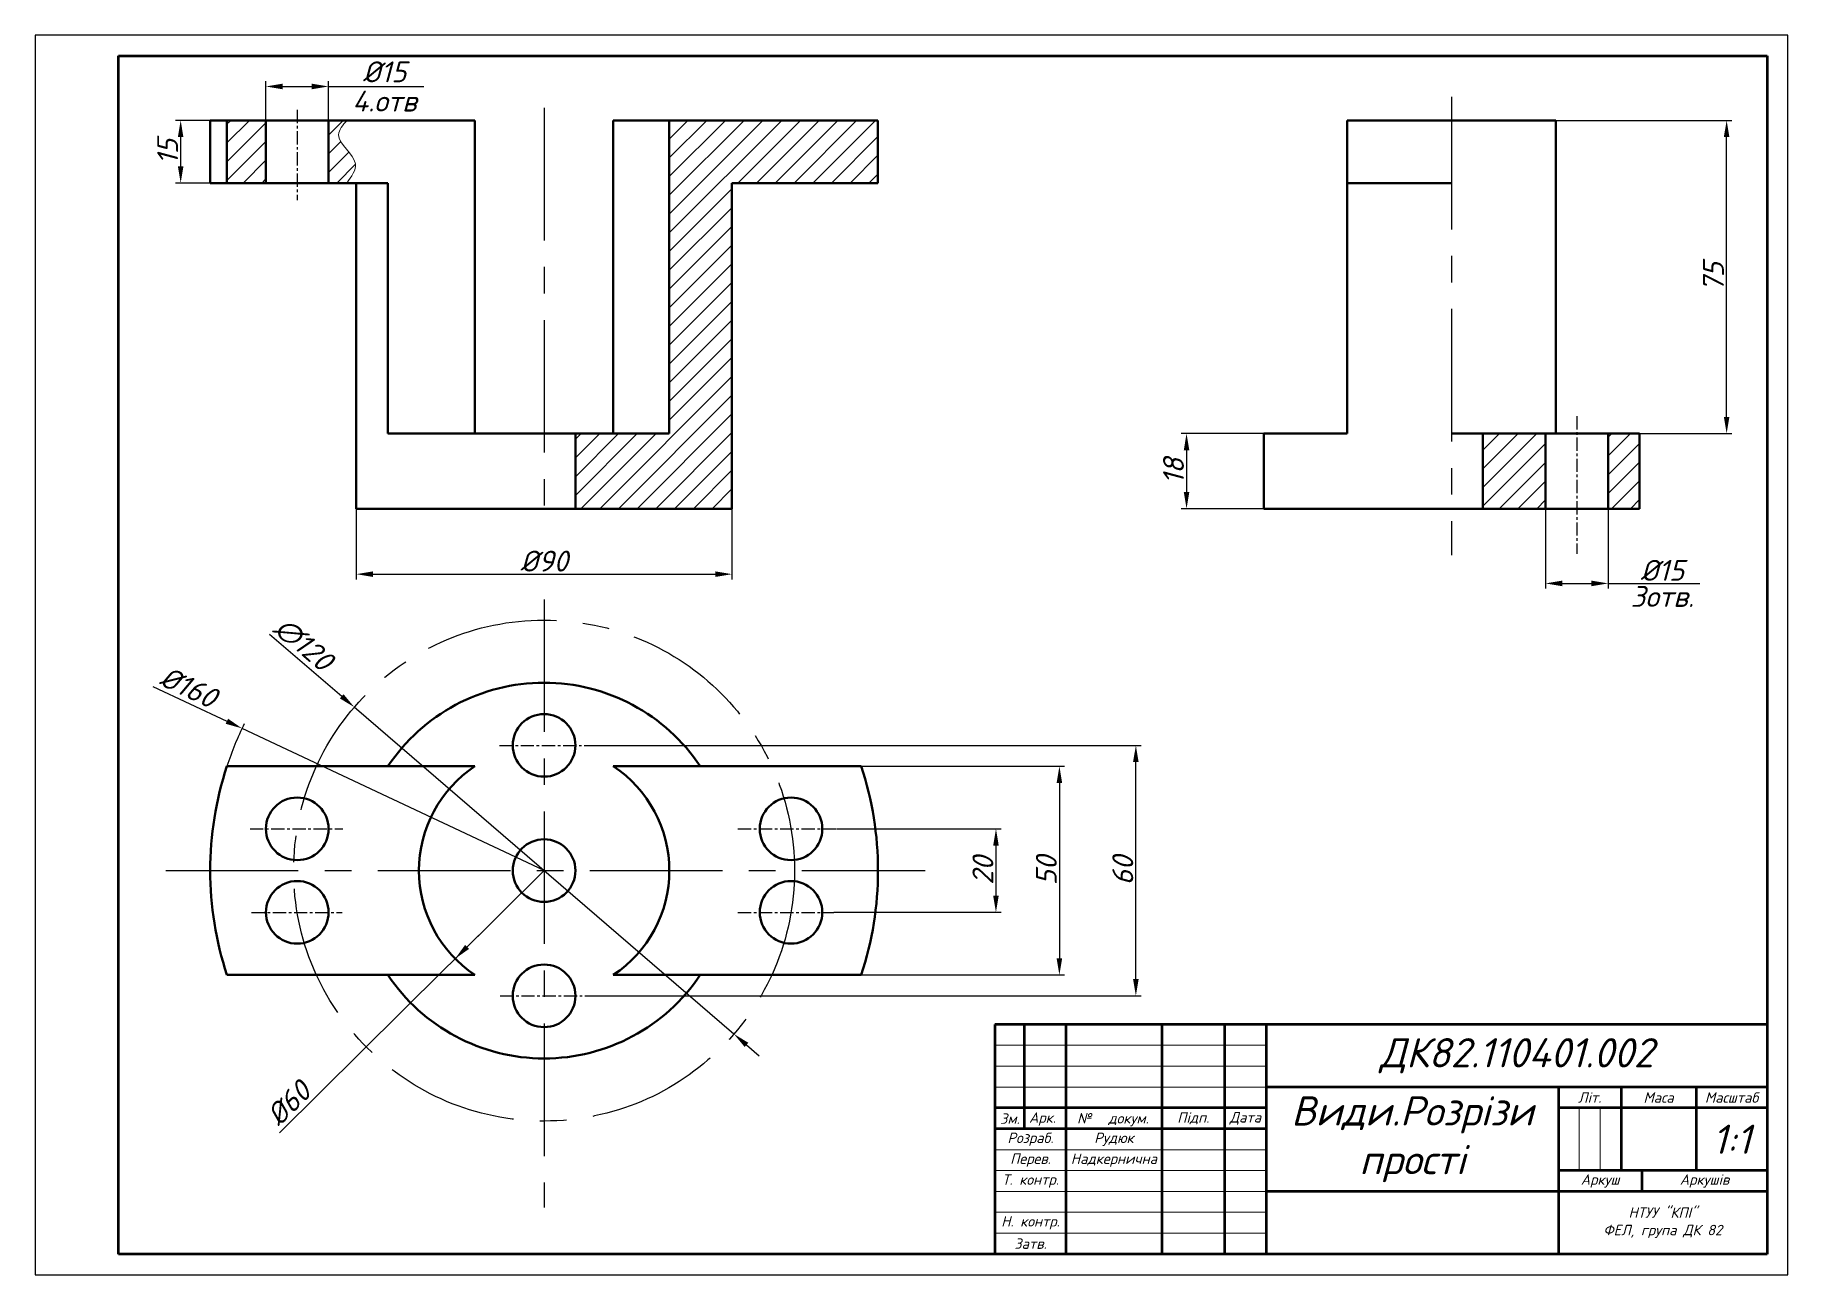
# Model space of a CAD drawing. Header units: millimetres. Extents: x 126 to 546, y 76 to 373.
import ezdxf

# ---------------------------------------------------------------- set-up
doc = ezdxf.new("R2010")
doc.units = ezdxf.units.MM
doc.linetypes.add('осевая', pattern=[50.8, 31.75, -6.35, 6.35, -6.35])
doc.layers.get('0').update_dxf_attribs({"color": 250})
doc.layers.get('Defpoints').update_dxf_attribs({"color": 250})
for name, color, linetype, lineweight in [('основная', 250, 'Continuous', 50), ('Основные линии', 250, 'Continuous', 53), ('Тонкие линии', 250, 'Continuous', 15), ('штрих', 250, 'Continuous', 5)]:
    doc.layers.add(name, color=color, linetype=linetype, lineweight=lineweight)
for name, color, linetype in [('ось', 250, 'осевая'), ('размеры', 250, 'Continuous'), ('текст', 250, 'Continuous')]:
    doc.layers.add(name, color=color, linetype=linetype)
doc.styles.add('ГОСТ', font='isocpeui.ttf')
doc.styles.add('ГОСТ великий', font='isocpeui.ttf', dxfattribs={"height": 7})
doc.dimstyles.new('ГОСТ', dxfattribs={"dimtxt": 5, "dimasz": 4, "dimexe": 1.25, "dimexo": 0, "dimgap": 1, "dimtad": 1, "dimtxsty": 'ГОСТ', "dimcen": 2.5, "dimadec": 0, "dimazin": 0, "dimtfac": 1, "dimtmove": 0, "dimatfit": 3, "dimfxl": 1, "dimarcsym": 0})
doc.dimstyles.new('Копия ГОСТ', dxfattribs={"dimtxt": 5, "dimasz": 4, "dimexe": 1.25, "dimexo": 0, "dimtad": 1, "dimtxsty": 'ГОСТ', "dimcen": 2.5, "dimadec": 0, "dimazin": 0, "dimtfac": 1, "dimtmove": 0, "dimatfit": 3, "dimfxl": 1, "dimarcsym": 0})

# ---------------------------------------------------------------- blocks, each defined once
blk = doc.blocks.new('*D1')
at = {"layer": 'Defpoints', "color": 0, "transparency": 16777216}
for p in [(317.97, 182.75), (317.38, 162.75), (356.2, 162.75)]:
    blk.add_point(p, dxfattribs=at)
at = {"layer": 'размеры', "color": 0, "lineweight": -2, "transparency": 16777216}
for p, q in [((317.97, 182.75), (357.45, 182.75)), ((356.2, 178.75), (356.2, 166.75)), ((317.38, 162.75), (357.45, 162.75))]:
    blk.add_line(p, q, dxfattribs=at)
at = {"layer": 'размеры', "color": 0, "transparency": 16777216}
for points in [[(355.53, 178.75), (356.86, 178.75), (356.2, 182.75)], [(355.53, 166.75), (356.86, 166.75), (356.2, 162.75)]]:
    blk.add_solid(points, dxfattribs=at)
at = {"layer": 'размеры', "color": 0, "transparency": 16777216, "insert": (353.07, 172.75), "char_height": 5, "attachment_point": 5, "rotation": 90, "style": 'ГОСТ'}
blk.add_mtext('20', dxfattribs=at)
blk = doc.blocks.new('*D3')
at = {"layer": 'Defpoints', "color": 0, "transparency": 16777216}
for p in [(323.93, 197.75), (323.93, 147.75), (371.4, 147.75)]:
    blk.add_point(p, dxfattribs=at)
at = {"layer": 'размеры', "color": 0, "lineweight": -2, "transparency": 16777216}
for p, q in [((323.93, 197.75), (372.65, 197.75)), ((371.4, 193.75), (371.4, 151.75)), ((323.93, 147.75), (372.65, 147.75))]:
    blk.add_line(p, q, dxfattribs=at)
at = {"layer": 'размеры', "color": 0, "transparency": 16777216}
for points in [[(370.73, 193.75), (372.06, 193.75), (371.4, 197.75)], [(370.73, 151.75), (372.06, 151.75), (371.4, 147.75)]]:
    blk.add_solid(points, dxfattribs=at)
at = {"layer": 'размеры', "color": 0, "transparency": 16777216, "insert": (368.27, 172.75), "char_height": 5, "attachment_point": 5, "rotation": 90, "style": 'ГОСТ'}
blk.add_mtext('50', dxfattribs=at)
blk = doc.blocks.new('*D4')
at = {"layer": 'Defpoints', "color": 0, "transparency": 16777216}
for p in [(420.37, 277.44), (401.86, 259.44), (420.37, 259.44)]:
    blk.add_point(p, dxfattribs=at)
at = {"layer": 'размеры', "color": 0, "lineweight": -2, "transparency": 16777216}
for p, q in [((420.37, 277.44), (400.61, 277.44)), ((401.86, 273.44), (401.86, 263.44)), ((420.37, 259.44), (400.61, 259.44))]:
    blk.add_line(p, q, dxfattribs=at)
at = {"layer": 'размеры', "color": 0, "transparency": 16777216}
for points in [[(401.2, 273.44), (402.53, 273.44), (401.86, 277.44)], [(401.2, 263.44), (402.53, 263.44), (401.86, 259.44)]]:
    blk.add_solid(points, dxfattribs=at)
at = {"layer": 'размеры', "color": 0, "transparency": 16777216, "insert": (398.74, 268.44), "char_height": 5, "attachment_point": 5, "rotation": 90, "style": 'ГОСТ'}
blk.add_mtext('18', dxfattribs=at)
blk = doc.blocks.new('*D5')
at = {"layer": 'Defpoints', "color": 0, "transparency": 16777216}
for p in [(490.37, 352.44), (531.27, 352.44), (510.37, 277.44)]:
    blk.add_point(p, dxfattribs=at)
at = {"layer": 'размеры', "color": 0, "lineweight": -2, "transparency": 16777216}
for p, q in [((490.37, 352.44), (532.52, 352.44)), ((531.27, 281.44), (531.27, 348.44)), ((510.37, 277.44), (532.52, 277.44))]:
    blk.add_line(p, q, dxfattribs=at)
at = {"layer": 'размеры', "color": 0, "transparency": 16777216}
for points in [[(530.6, 348.44), (531.94, 348.44), (531.27, 352.44)], [(530.6, 281.44), (531.94, 281.44), (531.27, 277.44)]]:
    blk.add_solid(points, dxfattribs=at)
at = {"layer": 'размеры', "color": 0, "transparency": 16777216, "insert": (528.11, 314.94), "char_height": 5, "attachment_point": 5, "rotation": 90, "style": 'ГОСТ'}
blk.add_mtext('75', dxfattribs=at)
blk = doc.blocks.new('*D6')
at = {"layer": 'Defpoints', "color": 0, "transparency": 16777216}
for p in [(202.93, 259.44), (292.93, 259.44), (292.93, 243.75)]:
    blk.add_point(p, dxfattribs=at)
at = {"layer": 'размеры', "color": 0, "lineweight": -2, "transparency": 16777216}
for p, q in [((202.93, 259.44), (202.93, 242.5)), ((292.93, 259.44), (292.93, 242.5)), ((206.93, 243.75), (288.93, 243.75))]:
    blk.add_line(p, q, dxfattribs=at)
at = {"layer": 'размеры', "color": 0, "transparency": 16777216}
for points in [[(206.93, 244.42), (206.93, 243.09), (202.93, 243.75)], [(288.93, 244.42), (288.93, 243.09), (292.93, 243.75)]]:
    blk.add_solid(points, dxfattribs=at)
at = {"layer": 'размеры', "color": 0, "transparency": 16777216, "insert": (247.93, 246.88), "char_height": 5, "attachment_point": 5, "style": 'ГОСТ'}
blk.add_mtext('%%C90', dxfattribs=at)
blk = doc.blocks.new('*D7')
at = {"layer": 'Defpoints', "color": 0, "transparency": 16777216}
for p in [(487.87, 259.44), (502.87, 259.44), (502.87, 241.54)]:
    blk.add_point(p, dxfattribs=at)
at = {"layer": 'размеры', "color": 0, "lineweight": -2, "transparency": 16777216}
for p, q in [((487.87, 259.44), (487.87, 240.29)), ((502.87, 259.44), (502.87, 240.29)), ((491.87, 241.54), (498.87, 241.54)), ((502.87, 241.54), (524.85, 241.54))]:
    blk.add_line(p, q, dxfattribs=at)
at = {"layer": 'размеры', "color": 0, "transparency": 16777216}
for points in [[(491.87, 242.21), (491.87, 240.87), (487.87, 241.54)], [(498.87, 242.21), (498.87, 240.87), (502.87, 241.54)]]:
    blk.add_solid(points, dxfattribs=at)
at = {"layer": 'размеры', "color": 0, "transparency": 16777216, "char_height": 5, "attachment_point": 5, "style": 'ГОСТ'}
for s, insert in [('%%C15', (515.86, 244.67)), ('3отв.', (515.86, 238.42))]:
    blk.add_mtext(s, dxfattribs=dict(at, insert=insert))
blk = doc.blocks.new('*D8')
at = {"layer": 'Defpoints', "color": 0, "transparency": 16777216}
for p in [(247.93, 172.75), (226.62, 151.64)]:
    blk.add_point(p, dxfattribs=at)
at = {"layer": 'размеры', "color": 0, "lineweight": -2, "transparency": 16777216}
for p, q in [((247.93, 172.75), (226.62, 151.64)), ((229.46, 154.45), (232.3, 157.27)), ((226.62, 151.64), (223.77, 148.82)), ((184.51, 109.95), (223.77, 148.82))]:
    blk.add_line(p, q, dxfattribs=at)
at = {"layer": 'размеры', "color": 0, "transparency": 16777216}
blk.add_solid([(228.99, 154.93), (229.93, 153.98), (226.62, 151.64)], dxfattribs=at)
at = {"layer": 'размеры', "color": 0, "transparency": 16777216, "insert": (186.67, 117.01), "char_height": 5, "attachment_point": 5, "rotation": 44.7179, "style": 'ГОСТ'}
blk.add_mtext('%%C60', dxfattribs=at)
blk = doc.blocks.new('*D9')
at = {"layer": 'Defpoints', "color": 0, "transparency": 16777216}
for p in [(202.46, 211.89), (293.41, 133.6)]:
    blk.add_point(p, dxfattribs=at)
at = {"layer": 'размеры', "color": 0, "lineweight": -2, "transparency": 16777216}
for p, q in [((182.11, 229.41), (199.43, 214.5)), ((293.41, 133.6), (202.46, 211.89)), ((296.44, 130.99), (299.47, 128.39))]:
    blk.add_line(p, q, dxfattribs=at)
at = {"layer": 'размеры', "color": 0, "transparency": 16777216}
for points in [[(199.86, 215.01), (198.99, 213.99), (202.46, 211.89)], [(296.87, 131.5), (296, 130.49), (293.41, 133.6)]]:
    blk.add_solid(points, dxfattribs=at)
at = {"layer": 'размеры', "color": 0, "transparency": 16777216, "insert": (190.3, 226.98), "char_height": 5, "attachment_point": 5, "rotation": 319.2783, "style": 'ГОСТ'}
blk.add_mtext('∅120', dxfattribs=at)
blk = doc.blocks.new('*D2')
at = {"layer": 'Defpoints', "color": 0, "transparency": 16777216}
for p in [(259.12, 202.75), (389.72, 202.75), (259.62, 142.75)]:
    blk.add_point(p, dxfattribs=at)
at = {"layer": 'размеры', "color": 0, "lineweight": -2, "transparency": 16777216}
for p, q in [((259.12, 202.75), (390.97, 202.75)), ((389.72, 146.75), (389.72, 198.75)), ((259.62, 142.75), (390.97, 142.75))]:
    blk.add_line(p, q, dxfattribs=at)
at = {"layer": 'размеры', "color": 0, "transparency": 16777216}
for points in [[(389.05, 198.75), (390.38, 198.75), (389.72, 202.75)], [(389.05, 146.75), (390.38, 146.75), (389.72, 142.75)]]:
    blk.add_solid(points, dxfattribs=at)
at = {"layer": 'размеры', "color": 0, "transparency": 16777216, "insert": (386.59, 172.75), "char_height": 5, "attachment_point": 5, "rotation": 90, "style": 'ГОСТ'}
blk.add_mtext('60', dxfattribs=at)
blk = doc.blocks.new('*D10')
at = {"layer": 'Defpoints', "color": 0, "transparency": 16777216}
for p in [(160.85, 352.44), (167.93, 352.44), (167.93, 337.44)]:
    blk.add_point(p, dxfattribs=at)
at = {"layer": 'размеры', "color": 0, "lineweight": -2, "transparency": 16777216}
for p, q in [((167.93, 352.44), (159.6, 352.44)), ((160.85, 341.44), (160.85, 348.44)), ((167.93, 337.44), (159.6, 337.44))]:
    blk.add_line(p, q, dxfattribs=at)
at = {"layer": 'размеры', "color": 0, "transparency": 16777216}
for points in [[(160.18, 348.44), (161.51, 348.44), (160.85, 352.44)], [(160.18, 341.44), (161.51, 341.44), (160.85, 337.44)]]:
    blk.add_solid(points, dxfattribs=at)
at = {"layer": 'размеры', "color": 0, "transparency": 16777216, "insert": (157.72, 344.94), "char_height": 5, "attachment_point": 5, "rotation": 90, "style": 'ГОСТ'}
blk.add_mtext('15', dxfattribs=at)
blk = doc.blocks.new('*D11')
at = {"layer": 'Defpoints', "color": 0, "transparency": 16777216}
for p in [(175.55, 206.81), (247.93, 172.75)]:
    blk.add_point(p, dxfattribs=at)
at = {"layer": 'размеры', "color": 0, "lineweight": -2, "transparency": 16777216}
for p, q in [((154.21, 216.85), (171.93, 208.52)), ((247.93, 172.75), (175.55, 206.81))]:
    blk.add_line(p, q, dxfattribs=at)
blk.add_arc((247.93, 172.75), 80, 153.903, 161.79, dxfattribs=at)
at = {"layer": 'размеры', "color": 0, "transparency": 16777216}
blk.add_solid([(172.21, 209.12), (171.64, 207.91), (175.55, 206.81)], dxfattribs=at)
at = {"layer": 'размеры', "color": 0, "transparency": 16777216, "insert": (162.75, 216.7), "char_height": 5, "attachment_point": 5, "rotation": 334.7982, "style": 'ГОСТ'}
blk.add_mtext('%%C160', dxfattribs=at)
blk = doc.blocks.new('*D13')
at = {"layer": 'Defpoints', "color": 0, "transparency": 16777216}
for p in [(196.27, 360.58), (181.27, 352.44), (196.27, 352.44)]:
    blk.add_point(p, dxfattribs=at)
at = {"layer": 'размеры', "color": 0, "lineweight": -2, "transparency": 16777216}
for p, q in [((181.27, 352.44), (181.27, 361.83)), ((196.27, 352.44), (196.27, 361.83)), ((185.27, 360.58), (192.27, 360.58)), ((196.27, 360.58), (219.13, 360.58))]:
    blk.add_line(p, q, dxfattribs=at)
at = {"layer": 'размеры', "color": 0, "transparency": 16777216}
for points in [[(185.27, 361.24), (185.27, 359.91), (181.27, 360.58)], [(192.27, 361.24), (192.27, 359.91), (196.27, 360.58)]]:
    blk.add_solid(points, dxfattribs=at)
at = {"layer": 'размеры', "color": 0, "transparency": 16777216, "char_height": 5, "width": 5.178, "attachment_point": 5, "style": 'ГОСТ'}
for s, insert in [('%%C15', (209.7, 364.08)), ('4.отв\\P', (209.7, 357.08))]:
    blk.add_mtext(s, dxfattribs=dict(at, insert=insert))

msp = doc.modelspace()

# ---------------------------------------------------------------- hatches: boundary and pattern name
at = {"layer": 'штрих', "true_color": 0x000000}
h = msp.add_hatch(dxfattribs=at)
h.set_pattern_fill('ANSI31', color=18)
h.paths.add_polyline_path([(171.939, 337.443), (181.272, 337.443), (181.272, 352.443), (171.939, 352.443)])
edge = h.paths.add_edge_path()
edge.add_line((196.272, 337.443), (200.668, 337.443))
edge.add_spline(control_points=[(200.668, 337.443), (201.802, 339), (204.742, 343.036), (196.77, 347.831), (199.703, 351.302), (200.668, 352.443)], knot_values=[0, 0, 0, 0, 5.0549931, 13.1015111, 17.0416608, 17.0416608, 17.0416608, 17.0416608], degree=3, periodic=0)
edge.add_line((200.668, 352.443), (196.272, 352.443))
edge.add_line((196.272, 352.443), (196.272, 337.443))
h = msp.add_hatch(dxfattribs=at)
h.set_pattern_fill('ANSI31', color=18)
h.set_pattern_definition([(45, (-378.05, 127.533), (-2.245064, 2.245064), [])])
h.paths.add_polyline_path([(292.933, 259.443), (292.933, 337.443), (327.933, 337.443), (327.933, 352.443), (277.933, 352.443), (277.933, 277.443), (255.433, 277.443), (255.433, 259.443)])
h = msp.add_hatch(dxfattribs=at)
h.set_pattern_fill('ANSI31', color=18)
h.set_pattern_definition([(45, (-378.05, -141.883), (-2.245064, 2.245064), [])])
h.paths.add_polyline_path([(487.867, 277.443), (472.867, 277.443), (472.867, 259.443), (487.867, 259.443)])
h.paths.add_polyline_path([(510.367, 277.443), (502.867, 277.443), (502.867, 259.443), (510.367, 259.443)])

# ---------------------------------------------------------------- linework, layer by layer
at = {"color": 18, "true_color": 0x000000}
msp.add_line((362.961, 135.89), (362.961, 115.89), dxfattribs=at)
msp.add_lwpolyline([(125.961, 75.89), (545.961, 75.89), (545.961, 372.89), (125.961, 372.89)], close=True, dxfattribs=at)
at = {"layer": 'основная', "color": 18, "true_color": 0x000000}
for p, q in [((167.933, 352.443), (231.35, 352.443)), ((167.933, 352.443), (167.933, 337.443)), ((171.939, 337.443), (171.939, 352.443)), ((181.272, 352.443), (181.272, 337.443)), ((196.272, 352.443), (196.272, 337.443)), ((231.35, 352.443), (231.35, 277.443)), ((264.516, 352.443), (327.933, 352.443)), ((264.516, 352.443), (264.516, 277.443)), ((277.933, 352.443), (277.933, 277.443)), ((327.933, 352.443), (327.933, 337.443)), ((440.367, 277.443), (440.367, 352.443)), ((440.367, 352.443), (490.367, 352.443)), ((490.367, 277.443), (490.367, 352.443)), ((167.933, 337.443), (210.516, 337.443)), ((202.933, 337.443), (202.933, 259.443)), ((210.516, 337.443), (210.516, 277.443)), ((292.933, 337.443), (292.933, 259.443)), ((292.933, 337.443), (327.933, 337.443)), ((440.367, 337.443), (465.367, 337.443)), ((231.35, 277.443), (210.516, 277.443)), ((247.933, 277.443), (231.35, 277.443)), ((277.933, 277.443), (247.933, 277.443)), ((255.433, 277.443), (255.433, 259.443)), ((420.367, 259.443), (420.367, 277.443)), ((440.367, 277.443), (420.367, 277.443)), ((510.367, 277.443), (465.367, 277.443)), ((472.867, 277.443), (472.867, 259.443)), ((487.867, 277.443), (487.867, 259.443)), ((502.867, 277.443), (502.867, 259.443)), ((510.367, 259.443), (510.367, 277.443)), ((202.933, 259.443), (292.933, 259.443)), ((420.367, 259.443), (510.367, 259.443)), ((231.35, 197.747), (171.939, 197.747)), ((264.516, 197.747), (323.926, 197.747)), ((231.35, 147.747), (171.939, 147.747)), ((264.516, 147.747), (323.926, 147.747))]:
    msp.add_line(p, q, dxfattribs=at)
for centre in [(247.933, 202.747), (188.772, 182.747), (307.094, 182.747), (247.933, 172.747), (188.772, 162.747), (307.094, 162.747), (247.933, 142.747)]:
    msp.add_circle(centre, 7.5, dxfattribs=at)
for radius, start, end in [(45, 33.74899, 146.25101), (80, 161.79004, 198.20996), (30, 123.55731, 236.44269), (30, 303.55731, 56.44269), (80, 341.79004, 18.20996), (45, 213.74899, 326.25101)]:
    msp.add_arc((247.933, 172.747), radius, start, end, dxfattribs=at)
at = {"layer": 'Основные линии', "color": 18, "true_color": 0x000000}
for p, q in [((145.961, 80.89), (145.961, 367.89)), ((145.961, 367.89), (540.961, 367.89)), ((540.961, 367.89), (540.961, 80.89)), ((355.961, 135.89), (355.961, 80.89)), ((540.961, 135.89), (355.961, 135.89)), ((362.961, 135.89), (362.961, 110.89)), ((372.961, 135.89), (372.961, 80.89)), ((395.961, 135.89), (395.961, 80.89)), ((410.961, 135.89), (410.961, 80.89)), ((420.961, 135.89), (420.961, 80.89)), ((540.961, 120.89), (420.961, 120.89)), ((490.961, 120.89), (490.961, 80.89)), ((505.961, 120.89), (505.961, 100.89)), ((523.961, 120.89), (523.961, 100.89)), ((420.961, 115.89), (355.961, 115.89)), ((540.961, 115.89), (490.961, 115.89)), ((420.961, 110.89), (355.961, 110.89)), ((540.961, 100.89), (490.961, 100.89)), ((510.961, 100.89), (510.961, 95.89)), ((540.961, 95.89), (420.961, 95.89)), ((540.961, 80.89), (145.961, 80.89))]:
    msp.add_line(p, q, dxfattribs=at)
at = {"layer": 'ось', "color": 18, "true_color": 0x000000}
for p, q in [((465.367, 358.083), (465.367, 248.312)), ((247.933, 355.436), (247.933, 254.988)), ((247.933, 237.72), (247.933, 92.083)), ((157.293, 172.747), (339.22, 172.747))]:
    msp.add_line(p, q, dxfattribs=at)
at = {"layer": 'ось', "color": 18, "ltscale": 0.1, "true_color": 0x000000}
for p, q in [((188.772, 354.967), (188.772, 333.302)), ((495.367, 281.566), (495.367, 248.661)), ((237.245, 202.747), (259.123, 202.747)), ((177.467, 182.747), (199.703, 182.747)), ((294.355, 182.747), (317.968, 182.747)), ((177.861, 162.747), (199.507, 162.747)), ((294.355, 162.747), (317.378, 162.747)), ((237.402, 142.747), (259.619, 142.747))]:
    msp.add_line(p, q, dxfattribs=at)
at = {"layer": 'ось', "color": 18, "true_color": 0x000000}
msp.add_circle((247.933, 172.747), 60, dxfattribs=at)
at = {"layer": 'Тонкие линии', "color": 18, "true_color": 0x000000}
for p, q in [((420.961, 130.89), (355.961, 130.89)), ((420.961, 125.89), (355.961, 125.89)), ((420.961, 120.89), (355.961, 120.89)), ((495.961, 115.89), (495.961, 100.89)), ((500.961, 115.89), (500.961, 100.89)), ((420.961, 105.89), (355.961, 105.89)), ((420.961, 100.89), (355.961, 100.89)), ((420.961, 95.89), (355.961, 95.89)), ((420.961, 90.89), (355.961, 90.89)), ((420.961, 85.89), (355.961, 85.89))]:
    msp.add_line(p, q, dxfattribs=at)
at = {"layer": 'штрих', "color": 18, "true_color": 0x000000}
msp.add_spline([(200.668, 352.443), (198.697, 349.031), (202.721, 342.062), (200.668, 337.443)], degree=3, dxfattribs=at)

# ---------------------------------------------------------------- texts
at = {"layer": 'Defpoints', "color": 18, "true_color": 0x000000, "char_height": 2.5, "style": 'ГОСТ'}
for s, width, insert, attachment_point in [('Літ.', 15, (498.461, 118.39), 5), ('Маса', 18, (514.961, 118.39), 5), ('Масштаб', 17, (532.461, 118.39), 5), ('Зм.', 7, (357.189, 114.582), 1), ('Арк.', 10, (364.108, 114.826), 1), ('\\pxi-3,l4,t4;№^Iдокум.', 23, (373.125, 114.662), 1), ('Підп.', 15, (403.461, 113.39), 5), ('Дата', 10, (415.961, 113.39), 5), ('Розраб.', 17, (364.461, 108.39), 5), ('Перев.', 17, (364.461, 103.39), 5), ('Т. контр.', 17, (364.461, 98.39), 5), ('Аркуш', 20, (500.961, 98.39), 5), ('Н. контр.', 17, (364.461, 88.39), 5), ('Затв.', 17, (364.461, 83.39), 5)]:
    msp.add_mtext_dynamic_manual_height_columns(s, width=width, gutter_width=12.5, heights=[0], dxfattribs=dict(at, insert=insert, attachment_point=attachment_point))
at = {"layer": 'Основные линии', "color": 18, "true_color": 0x000000, "insert": (455.961, 108.39), "char_height": 7, "attachment_point": 5, "style": 'ГОСТ великий'}
msp.add_mtext_dynamic_manual_height_columns('Види.Розрізи прості', width=70, gutter_width=25, heights=[0], dxfattribs=at)
at = {"layer": 'текст', "color": 18, "true_color": 0x000000, "attachment_point": 5}
for s, width, gutter_width, insert, char_height, style in [('{\\C256;\\c0;ДК82.110401.002}', 120, 25, (480.961, 128.39), 7, 'ГОСТ великий'), ('{\\C256;\\c0;Рудюк}', 23, 12.5, (384.461, 108.39), 2.5, 'ГОСТ'), ('{\\C256;\\c0;1:1}', 17, 35, (532.461, 108.39), 7, 'ГОСТ великий'), ('{\\C256;\\c0;Надкернична}', 23, 12.5, (384.461, 103.39), 2.5, 'ГОСТ'), ('{\\C256;\\c0;Аркушів}', 30, 12.5, (525.961, 98.39), 2.5, 'ГОСТ'), ('{\\C256;\\c0;НТУУ "КПІ"\\PФЕЛ, група ДК 82}', 50, 12.5, (515.961, 88.39), 2.5, 'ГОСТ')]:
    msp.add_mtext_dynamic_manual_height_columns(s, width=width, gutter_width=gutter_width, heights=[0], dxfattribs=dict(at, insert=insert, char_height=char_height, style=style))

# ---------------------------------------------------------------- dimensions: what is measured, and where the dimension line sits
at = {"layer": 'размеры', "color": 18, "true_color": 0x000000}
dim = msp.add_linear_dim(base=(196.272, 360.578), p1=(181.272, 352.443), p2=(196.272, 352.443), text='%%C<>\\X4.отв\\P', dimstyle='ГОСТ', dxfattribs=at)
dim.commit()
dim.dimension.update_dxf_attribs({"geometry": '*D13', "text_midpoint": (209.7, 360.578), "dimtype": 160})
for base, p1, p2, picture, middle in [((160.846, 352.443), (167.933, 337.443), (167.933, 352.443), '*D10', (157.721, 344.943)), ((531.27, 352.443), (510.367, 277.443), (490.367, 352.443), '*D5', (528.113, 314.943)), ((401.864, 259.443), (420.367, 277.443), (420.367, 259.443), '*D4', (398.739, 268.443)), ((389.716, 202.747), (259.619, 142.747), (259.123, 202.747), '*D2', (386.591, 172.747)), ((371.398, 147.747), (323.926, 197.747), (323.926, 147.747), '*D3', (368.273, 172.747)), ((356.196, 162.747), (317.968, 182.747), (317.378, 162.747), '*D1', (353.071, 172.747))]:
    dim = msp.add_linear_dim(base=base, p1=p1, p2=p2, angle=90, dimstyle='Копия ГОСТ', dxfattribs=at)
    dim.commit()
    dim.dimension.update_dxf_attribs({"geometry": picture, "text_midpoint": middle})
for base, p1, p2, text, picture, middle in [((292.933, 243.755), (202.933, 259.443), (292.933, 259.443), '%%C<>', '*D6', (247.933, 246.88)), ((502.867, 241.54), (487.867, 259.443), (502.867, 259.443), '%%C15\\X3отв.', '*D7', (515.857, 241.54))]:
    dim = msp.add_linear_dim(base=base, p1=p1, p2=p2, text=text, dimstyle='Копия ГОСТ', dxfattribs=at)
    dim.commit()
    dim.dimension.update_dxf_attribs({"geometry": picture, "text_midpoint": middle})
dim = msp.add_diameter_dim_2p(p1=(293.406, 133.604), p2=(202.46, 211.891), dimstyle='ГОСТ', dxfattribs=at)
dim.commit()
dim.dimension.update_dxf_attribs({"geometry": '*D9', "text_midpoint": (188.012, 224.327), "dimtype": 163})
dim = msp.add_radius_dim(center=(247.933, 172.747), mpoint=(175.548, 206.812), text='%%C160', dimstyle='ГОСТ', dxfattribs=at)
dim.commit()
dim.dimension.update_dxf_attribs({"geometry": '*D11', "text_midpoint": (162.749, 216.703)})
dim = msp.add_radius_dim(center=(247.933, 172.747), mpoint=(226.615, 151.639), text='%%C60', dimstyle='ГОСТ', dxfattribs=at)
dim.commit()
dim.dimension.update_dxf_attribs({"geometry": '*D8', "text_midpoint": (189.131, 114.522), "dimtype": 164})

doc.saveas('drawing.dxf')
